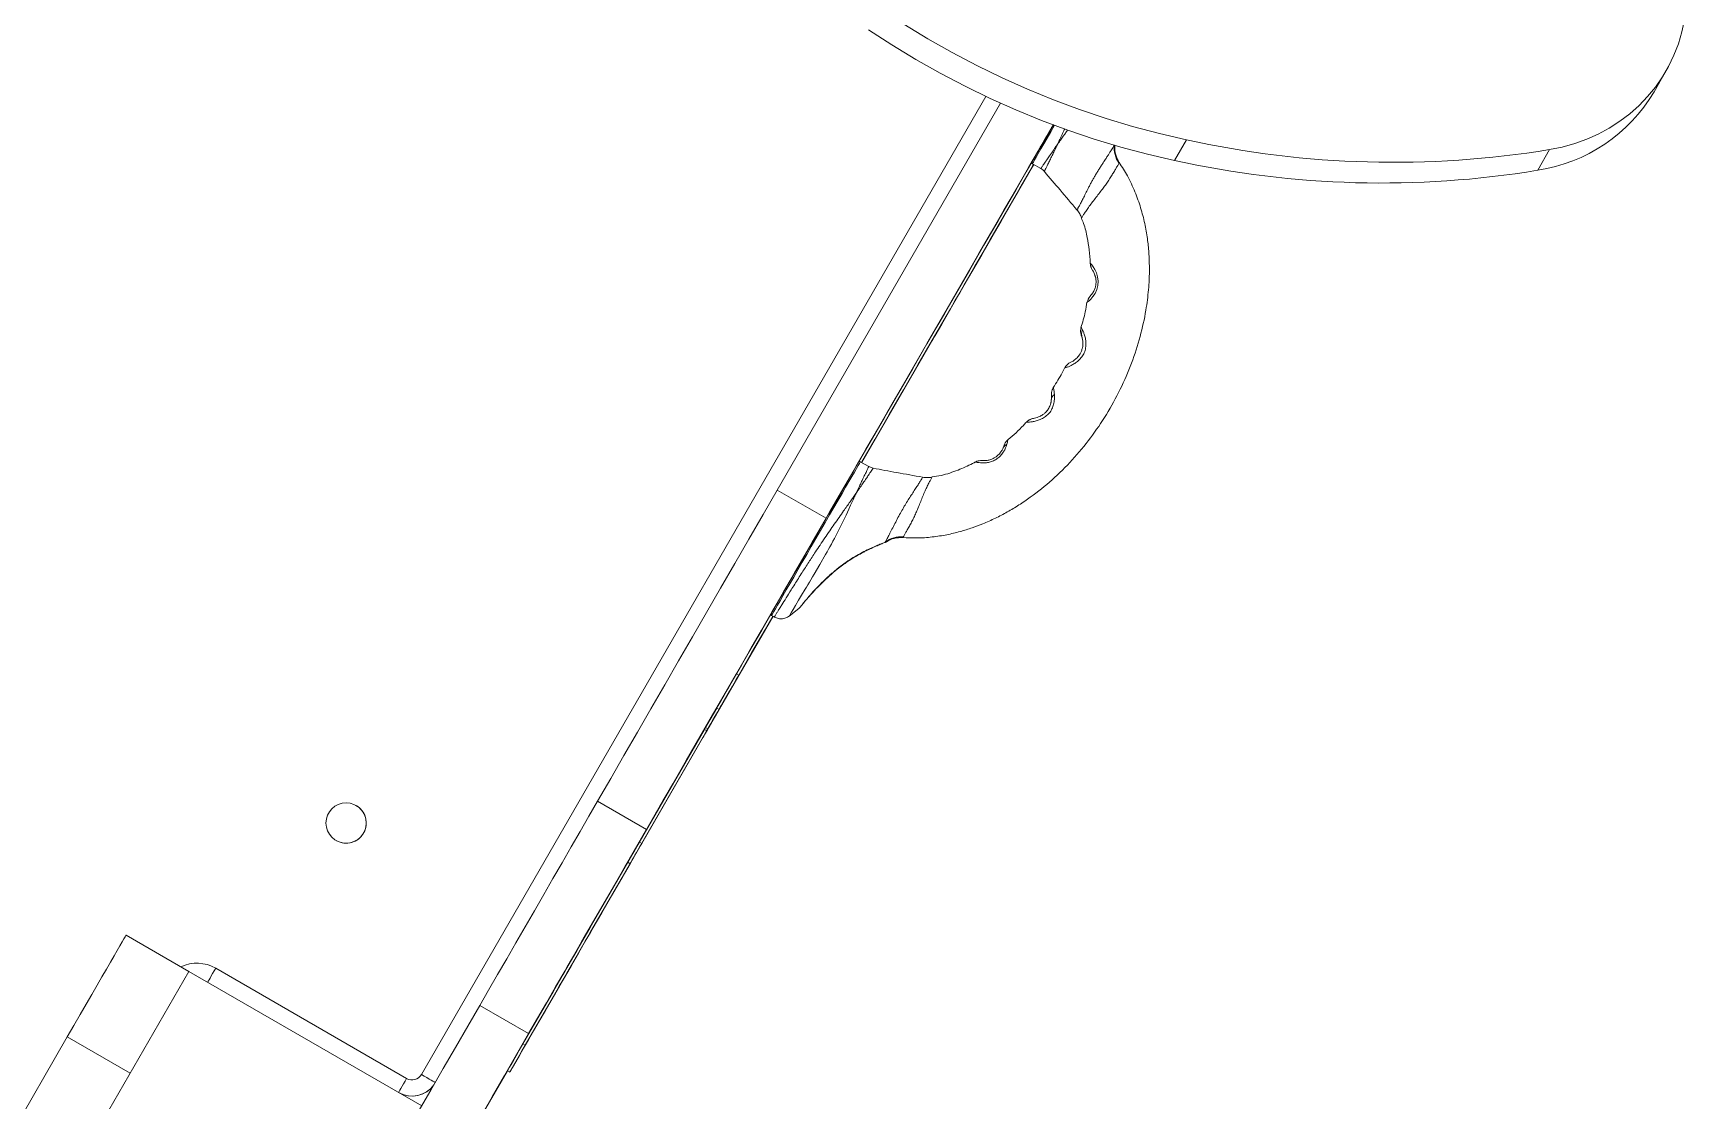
# Model space of a CAD drawing. Header units: millimetres. Extents: x -6089 to 4469, y -5168 to 4598.
# Drawn here: x 1445 to 2060, y 875 to 1273 of the extents above; entities that cross this region are included whole.
import ezdxf

# ---------------------------------------------------------------- set-up
doc = ezdxf.new("R2010")
doc.units = ezdxf.units.MM

msp = doc.modelspace()

# ---------------------------------------------------------------- linework, layer by layer
at = {"color": 7, "linetype": 'Continuous', "lineweight": 15}
for p, q in [((2048.13, 1250.76), (2052.57, 1258.45)), ((1721.99, 1102.65), (1805.06, 1246.53)), ((1740.18, 1092.15), (1824.65, 1238.46)), ((1826.26, 1231.24), (1826.32, 1231.36)), ((1869.78, 1225.19), (1874.22, 1232.88)), ((2004.84, 1221.56), (2009.27, 1229.26)), ((1817.43, 1223.72), (1753.43, 1112.87)), ((1816.9, 1224.03), (1820.04, 1222.21)), ((1821.36, 1221.12), (1821.36, 1221.13)), ((1838.46, 1186.93), (1838.52, 1186.87)), ((1829.06, 1148.11), (1829.05, 1148.1)), ((1756.04, 1111.36), (1752.9, 1113.18)), ((1757.66, 1110.82), (1756.04, 1111.36)), ((1757.65, 1110.77), (1757.64, 1110.76)), ((1740.18, 1092.15), (1721.99, 1102.65)), ((1751.26, 1101.35), (1751.33, 1101.46)), ((1726.45, 1055.8), (1730.04, 1058.54)), ((1656.4, 944.88), (1720.4, 1055.73)), ((1720.41, 1055.73), (1656.41, 944.88)), ((1668.53, 965.84), (1720.42, 1055.72)), ((1720.39, 1055.74), (1671.58, 971.21)), ((1695.12, 1011.88), (1720.43, 1055.71)), ((1720.42, 1055.71), (1699.39, 1019.28)), ((1700.77, 1021.77), (1720.38, 1055.74)), ((1719.9, 1056.02), (1720.91, 1055.44)), ((1707.69, 1033.78), (1706.82, 1034.28)), ((1699.49, 1021.58), (1700.36, 1021.08)), ((1655.52, 945.39), (1694.9, 1013.61)), ((1694.91, 1013.6), (1655.52, 945.39)), ((1694.91, 1013.6), (1670.72, 971.71)), ((1694.38, 1010.63), (1694.39, 1010.62)), ((1694.9, 1013.61), (1695.77, 1013.11)), ((1696.17, 1013.81), (1695.31, 1014.31)), ((1673.36, 976.42), (1655.17, 986.92)), ((1671.58, 971.21), (1670.72, 971.71)), ((1667.25, 963.69), (1666.38, 964.2)), ((1503.18, 923.64), (1479.79, 937.14)), ((1479.83, 937.12), (1479.79, 937.14)), ((1503.21, 923.62), (1479.83, 937.12)), ((1503.17, 923.65), (1453.17, 837.05)), ((1589.77, 873.65), (1503.17, 923.65)), ((1503.17, 923.65), (1503.21, 923.62)), ((1503.21, 923.62), (1503.18, 923.64)), ((1513.15, 924.82), (1584.16, 883.82)), ((1640.52, 919.41), (1640.52, 919.41)), ((1629.53, 900.5), (1611.34, 911)), ((1636.4, 910.24), (1636.4, 910.24)), ((1457.9, 899.24), (1241.28, 524.08)), ((1628.3, 896.21), (1627.43, 896.71)), ((1621.68, 886.67), (1610.57, 867.42)), ((1621.65, 886.69), (1622.52, 886.19)), ((1581.34, 878.52), (1581.34, 878.52))]:
    msp.add_line(p, q, dxfattribs=at)
at = {"color": 8, "linetype": 'Continuous', "lineweight": 15}
for p, q in [((1589.62, 885.28), (1799.63, 1249.03)), ((1833.5, 1206.86), (1833.49, 1206.83)), ((1837.32, 1172.47), (1837.37, 1172.52)), ((1780.72, 1160.18), (1780.71, 1160.18)), ((1829.35, 1148.2), (1829.98, 1148.42)), ((1776.08, 1107.4), (1776.08, 1107.4)), ((1699.39, 1019.28), (1699.38, 1019.29)), ((1655.52, 945.39), (1655.52, 945.39)), ((1656.41, 944.88), (1656.4, 944.88)), ((1640.52, 919.41), (1640.52, 919.41)), ((1636.4, 910.24), (1636.4, 910.24)), ((1481.28, 885.74), (1457.9, 899.24)), ((1631.53, 903.91), (1631.53, 903.91))]:
    msp.add_line(p, q, dxfattribs=at)
at = {"color": 7, "linetype": 'Continuous', "lineweight": 15, "flags": 128}
for points in [[(2060.35, 1286.74), (2060.09, 1282.09), (2059.47, 1277.51), (2058.5, 1273), (2057.18, 1268.6), (2055.53, 1264.33), (2053.55, 1260.21), (2051.24, 1256.27), (2048.63, 1252.51), (2045.73, 1248.97), (2042.55, 1245.66), (2039.1, 1242.6), (2035.41, 1239.8), (2031.49, 1237.28), (2027.37, 1235.05), (2023.07, 1233.12), (2018.6, 1231.51), (2013.99, 1230.22), (2009.27, 1229.26)], [(1869.78, 1225.19), (1859.74, 1227.54), (1849.76, 1230.21), (1839.85, 1233.2), (1830.03, 1236.5), (1820.31, 1240.12), (1810.7, 1244.05), (1801.2, 1248.29), (1791.85, 1252.82), (1782.63, 1257.65), (1773.57, 1262.77), (1764.67, 1268.17), (1755.96, 1273.84)], [(1874.22, 1232.88), (1864.17, 1235.23), (1854.19, 1237.9), (1844.29, 1240.89), (1834.47, 1244.19), (1824.75, 1247.81), (1815.13, 1251.75), (1805.64, 1255.98), (1796.28, 1260.51), (1787.07, 1265.34), (1778.01, 1270.46), (1769.11, 1275.86)], [(1631.53, 903.91), (1633.19, 906.77), (1635, 909.92), (1636.99, 913.35), (1639.14, 917.07), (1641.45, 921.07), (1643.91, 925.34), (1646.54, 929.88), (1649.31, 934.69), (1652.24, 939.75), (1655.31, 945.07), (1658.52, 950.63), (1661.87, 956.44), (1665.36, 962.48), (1668.98, 968.75), (1672.73, 975.24), (1676.6, 981.94), (1680.59, 988.85), (1684.69, 995.95), (1688.9, 1003.25), (1693.22, 1010.73), (1697.64, 1018.38), (1702.16, 1026.2), (1706.76, 1034.18), (1711.45, 1042.3), (1716.22, 1050.56), (1721.07, 1058.96), (1725.98, 1067.47), (1730.96, 1076.09), (1736, 1084.81), (1741.09, 1093.63), (1746.22, 1102.52), (1751.4, 1111.49), (1756.61, 1120.51), (1761.85, 1129.59), (1767.12, 1138.71), (1772.4, 1147.86), (1777.69, 1157.03), (1783, 1166.21), (1788.3, 1175.39), (1793.59, 1184.56), (1798.87, 1193.72), (1804.14, 1202.83), (1809.38, 1211.91), (1814.59, 1220.94), (1819.77, 1229.91), (1824.7, 1238.45)], [(1824.66, 1238.46), (1824.46, 1238.12), (1820, 1230.39), (1815.49, 1222.58), (1810.93, 1214.68), (1806.33, 1206.71), (1801.7, 1198.69), (1797.04, 1190.62), (1792.36, 1182.52), (1787.67, 1174.39), (1782.97, 1166.25), (1778.27, 1158.11), (1773.58, 1149.99), (1768.9, 1141.88), (1764.24, 1133.81), (1759.61, 1125.79), (1755.01, 1117.83), (1750.45, 1109.93), (1745.94, 1102.11), (1741.47, 1094.38), (1737.07, 1086.76), (1732.73, 1079.24), (1728.47, 1071.85), (1724.28, 1064.6), (1720.17, 1057.48), (1716.15, 1050.52), (1712.23, 1043.73), (1708.41, 1037.1), (1704.69, 1030.66), (1701.08, 1024.41), (1697.59, 1018.37), (1694.22, 1012.53), (1690.97, 1006.9), (1687.86, 1001.51)], [(1752.18, 1112.84), (1752.19, 1112.85), (1757.47, 1122), (1762.77, 1131.19), (1768.1, 1140.42), (1773.45, 1149.68), (1778.81, 1158.95), (1784.17, 1168.24), (1789.52, 1177.52), (1794.88, 1186.79), (1800.21, 1196.04), (1805.54, 1205.25), (1810.83, 1214.43), (1816.1, 1223.55), (1821.33, 1232.61), (1824.7, 1238.45)], [(1753.37, 1112.9), (1758.33, 1121.5), (1763.64, 1130.69), (1768.97, 1139.92), (1774.32, 1149.18), (1779.67, 1158.45), (1785.03, 1167.74), (1790.39, 1177.02), (1795.74, 1186.29), (1801.08, 1195.54), (1806.4, 1204.75), (1811.7, 1213.93), (1816.96, 1223.05), (1817.37, 1223.75)], [(1780.72, 1160.18), (1783.16, 1164.4), (1785.78, 1168.94), (1788.57, 1173.78), (1791.55, 1178.94), (1794.71, 1184.41), (1798.05, 1190.18), (1801.56, 1196.27), (1805.25, 1202.65), (1809.12, 1209.34), (1813.16, 1216.34), (1817.37, 1223.63), (1817.42, 1223.72)], [(1817.4, 1223.74), (1816.06, 1221.43), (1812.28, 1214.87), (1808.63, 1208.56), (1805.13, 1202.49), (1801.78, 1196.69), (1798.59, 1191.15), (1795.55, 1185.89), (1792.68, 1180.92), (1789.98, 1176.25)], [(1789.98, 1176.25), (1788.1, 1172.98), (1786.38, 1170), (1784.83, 1167.32), (1783.46, 1164.94), (1782.27, 1162.88), (1781.26, 1161.14), (1780.44, 1159.72), (1779.81, 1158.62), (1779.37, 1157.85), (1779.12, 1157.41), (1779.05, 1157.31), (1779.18, 1157.53), (1779.51, 1158.09), (1780.02, 1158.97), (1780.72, 1160.18)], [(1721.99, 1102.65), (1716.72, 1093.53), (1711.45, 1084.4), (1706.19, 1075.28), (1700.93, 1066.18), (1695.69, 1057.1), (1690.48, 1048.07), (1685.29, 1039.09), (1680.15, 1030.18), (1675.04, 1021.33), (1669.99, 1012.58), (1664.98, 1003.91), (1660.05, 995.36), (1655.17, 986.92)], [(1740.18, 1092.15), (1734.91, 1083.03), (1729.64, 1073.9), (1724.37, 1064.78), (1719.12, 1055.68), (1713.88, 1046.6), (1708.66, 1037.57), (1703.48, 1028.59), (1698.33, 1019.68), (1693.23, 1010.83), (1688.17, 1002.08), (1683.17, 993.41), (1678.23, 984.86), (1673.36, 976.42)], [(1734.71, 1082.68), (1734.62, 1082.52), (1734.35, 1082.04), (1733.92, 1081.31), (1733.39, 1080.4), (1732.82, 1079.4), (1732.26, 1078.43), (1731.78, 1077.6), (1731.43, 1076.99), (1731.24, 1076.66), (1731.24, 1076.66), (1731.43, 1076.99), (1731.78, 1077.6), (1732.26, 1078.43), (1732.82, 1079.4), (1733.39, 1080.4), (1733.92, 1081.31), (1734.35, 1082.04), (1734.62, 1082.52), (1734.71, 1082.68)], [(1706.82, 1034.28), (1711.6, 1042.56), (1716.46, 1050.98), (1719.65, 1056.5)], [(1707.69, 1033.78), (1712.47, 1042.06), (1717.33, 1050.48), (1720.37, 1055.75)], [(1706.82, 1034.28), (1705.91, 1032.71), (1704.96, 1031.05), (1703.98, 1029.36), (1703.02, 1027.7), (1702.12, 1026.14), (1701.31, 1024.73), (1700.62, 1023.54), (1700.08, 1022.6), (1699.71, 1021.95), (1699.52, 1021.62), (1699.49, 1021.58)], [(1707.69, 1033.78), (1706.78, 1032.21), (1705.82, 1030.55), (1704.84, 1028.86), (1703.89, 1027.2), (1702.99, 1025.64), (1702.18, 1024.23), (1701.49, 1023.04), (1700.94, 1022.1), (1700.57, 1021.45), (1700.38, 1021.12), (1700.38, 1021.12), (1700.57, 1021.45)], [(1696.17, 1013.81), (1697.93, 1016.86), (1699.52, 1019.6), (1700.91, 1022.03), (1702.13, 1024.13), (1703.15, 1025.91), (1703.99, 1027.36), (1704.64, 1028.48), (1705.1, 1029.28), (1705.36, 1029.73), (1705.43, 1029.86), (1705.31, 1029.65), (1705, 1029.11), (1704.49, 1028.24), (1703.79, 1027.03), (1702.91, 1025.5), (1701.83, 1023.63), (1700.57, 1021.45)], [(1695.31, 1014.31), (1697.07, 1017.36), (1698.65, 1020.1), (1699.5, 1021.58)], [(1696.17, 1013.81), (1695.87, 1013.29), (1695.77, 1013.11), (1695.85, 1013.26), (1696.13, 1013.74), (1696.59, 1014.53), (1697.21, 1015.61), (1697.97, 1016.93), (1698.84, 1018.43), (1699.78, 1020.07), (1700.77, 1021.77)], [(1699.39, 1019.28), (1698.43, 1017.63), (1697.51, 1016.03), (1696.66, 1014.56), (1695.91, 1013.26), (1695.29, 1012.18), (1694.82, 1011.36), (1694.52, 1010.84), (1694.39, 1010.63), (1694.46, 1010.73), (1694.7, 1011.16), (1695.12, 1011.88)], [(1695.31, 1014.31), (1695.01, 1013.79), (1694.9, 1013.61), (1694.9, 1013.61)], [(1687.86, 1001.51), (1683.61, 994.14), (1679.49, 987.01), (1675.51, 980.12), (1671.68, 973.47), (1667.99, 967.08), (1664.45, 960.95), (1661.06, 955.08), (1657.83, 949.48), (1654.75, 944.15), (1651.84, 939.1), (1649.09, 934.33), (1646.5, 929.85), (1644.08, 925.66), (1641.83, 921.77), (1639.76, 918.17), (1637.85, 914.87), (1636.13, 911.87), (1634.57, 909.19), (1633.2, 906.8), (1632, 904.73), (1630.99, 902.97), (1630.15, 901.52), (1629.5, 900.39)], [(1611.34, 911), (1614.63, 916.7), (1617.98, 922.49), (1621.36, 928.36), (1624.78, 934.28), (1628.23, 940.24), (1631.68, 946.22), (1635.13, 952.2), (1638.57, 958.16), (1641.98, 964.07), (1645.36, 969.92), (1648.69, 975.7), (1651.97, 981.37), (1655.17, 986.92)], [(1629.53, 900.5), (1632.82, 906.2), (1636.16, 911.99), (1639.55, 917.86), (1642.97, 923.78), (1646.41, 929.74), (1649.86, 935.72), (1653.32, 941.7), (1656.75, 947.66), (1660.17, 953.57), (1663.55, 959.42), (1666.88, 965.2), (1670.15, 970.87), (1673.36, 976.42)], [(1664.2, 958.34), (1664.56, 958.97), (1664.99, 959.72), (1665.49, 960.57), (1666.03, 961.51), (1666.62, 962.53), (1667.24, 963.6), (1667.88, 964.71), (1668.53, 965.84)], [(1670.72, 971.71), (1670.06, 970.57), (1669.42, 969.46), (1668.8, 968.38), (1668.21, 967.37), (1667.67, 966.42), (1667.18, 965.57), (1666.74, 964.82), (1666.38, 964.2)], [(1671.58, 971.21), (1670.93, 970.07), (1670.29, 968.96), (1669.67, 967.88), (1669.08, 966.87), (1668.53, 965.92), (1668.04, 965.07), (1667.61, 964.32), (1667.25, 963.69)], [(1666.38, 964.2), (1661.31, 955.41), (1656.42, 946.94), (1651.72, 938.79), (1647.2, 930.96), (1642.86, 923.45), (1638.72, 916.27), (1634.77, 909.42), (1631, 902.9), (1627.43, 896.71)], [(1667.25, 963.69), (1662.18, 954.91), (1657.29, 946.44), (1652.58, 938.29), (1648.06, 930.46), (1643.73, 922.95), (1639.59, 915.77), (1635.63, 908.92), (1631.87, 902.4), (1628.3, 896.21)], [(1623.53, 887.93), (1624.73, 890.01), (1626.11, 892.41), (1627.68, 895.12), (1629.43, 898.15), (1631.36, 901.49), (1633.48, 905.15), (1635.77, 909.12), (1638.24, 913.39), (1640.88, 917.97), (1643.7, 922.85), (1646.7, 928.04), (1649.86, 933.52), (1653.2, 939.29), (1656.7, 945.36), (1660.37, 951.71), (1664.2, 958.34)], [(1636.4, 910.24), (1636.5, 910.4), (1636.79, 910.9), (1637.27, 911.73), (1637.93, 912.87), (1638.77, 914.33), (1639.78, 916.07), (1640.95, 918.1), (1642.26, 920.38), (1643.72, 922.9), (1645.29, 925.63), (1646.98, 928.55), (1648.75, 931.62), (1650.6, 934.82), (1652.5, 938.12), (1654.45, 941.48), (1656.41, 944.88)], [(1656.4, 944.88), (1654.44, 941.48), (1652.5, 938.12), (1650.59, 934.82), (1648.75, 931.62), (1646.97, 928.55), (1645.29, 925.63), (1643.71, 922.9), (1642.26, 920.38), (1640.94, 918.1), (1639.77, 916.08), (1638.76, 914.33), (1637.92, 912.87), (1637.26, 911.73), (1636.79, 910.9), (1636.5, 910.4), (1636.4, 910.24)], [(1640.52, 919.41), (1640.61, 919.57), (1640.9, 920.06), (1641.36, 920.86), (1642.01, 921.98), (1642.82, 923.39), (1643.79, 925.07), (1644.91, 927.02), (1646.17, 929.19), (1647.54, 931.56), (1649.01, 934.11), (1650.57, 936.81), (1652.18, 939.6), (1653.84, 942.48), (1655.52, 945.39)], [(1655.52, 945.39), (1653.84, 942.48), (1652.18, 939.61), (1650.56, 936.81), (1649.01, 934.12), (1647.54, 931.57), (1646.16, 929.19), (1644.91, 927.02), (1643.79, 925.08), (1642.82, 923.39), (1642, 921.98), (1641.36, 920.87), (1640.89, 920.06), (1640.61, 919.57), (1640.52, 919.41)], [(1479.79, 937.14), (1479.7, 936.98), (1479.42, 936.5), (1478.96, 935.71), (1478.32, 934.59), (1477.5, 933.17), (1476.5, 931.44), (1475.32, 929.41), (1473.98, 927.09), (1472.48, 924.48), (1470.82, 921.6), (1469, 918.46), (1467.04, 915.07), (1464.94, 911.43), (1462.72, 907.58), (1460.37, 903.51), (1457.9, 899.24)], [(1510.15, 919.62), (1510.2, 919.72), (1510.37, 920.02), (1510.65, 920.5), (1511.03, 921.14), (1511.48, 921.93), (1512, 922.83), (1512.56, 923.8), (1513.15, 924.82)], [(1611.34, 911), (1606.86, 903.24), (1602.33, 895.39), (1597.75, 887.46), (1593.13, 879.46), (1588.48, 871.41), (1583.81, 863.31), (1579.11, 855.18), (1574.4, 847.02)], [(1629.53, 900.5), (1625.05, 892.74), (1620.51, 884.89), (1615.93, 876.96), (1611.32, 868.96), (1606.67, 860.91), (1602, 852.81), (1597.3, 844.68), (1592.59, 836.52)], [(1629.5, 900.39), (1629.34, 900.11), (1629.3, 900.04), (1629.38, 900.18), (1629.58, 900.52), (1629.89, 901.06), (1630.32, 901.81), (1630.87, 902.76), (1631.53, 903.91)], [(1627.43, 896.71), (1626.05, 894.32), (1624.85, 892.24), (1623.84, 890.49), (1623.02, 889.07), (1622.39, 887.97), (1621.95, 887.21), (1621.71, 886.79), (1621.65, 886.69)], [(1628.3, 896.21), (1626.92, 893.82), (1625.72, 891.74), (1624.71, 889.99), (1623.89, 888.57), (1623.26, 887.47), (1622.82, 886.71), (1622.58, 886.29), (1622.52, 886.2), (1622.66, 886.44), (1623, 887.02), (1623.53, 887.93)], [(1581.16, 878.62), (1581.22, 878.72), (1581.39, 879.02), (1581.67, 879.5), (1582.04, 880.14), (1582.49, 880.93), (1583.01, 881.83), (1583.58, 882.8), (1584.16, 883.82)], [(1594.82, 882.28), (1594.72, 882.34), (1594.43, 882.51), (1593.95, 882.79), (1593.3, 883.16), (1592.51, 883.61), (1591.61, 884.13), (1590.64, 884.7), (1589.62, 885.28)]]:
    msp.add_lwpolyline(points, dxfattribs=at)
at = {"color": 8, "linetype": 'Continuous', "lineweight": 15, "flags": 128}
for points in [[(1825.13, 1238.29), (1823.7, 1235.81), (1822.36, 1233.48), (1821.13, 1231.37), (1820.05, 1229.49), (1819.11, 1227.86), (1818.32, 1226.5), (1817.7, 1225.43), (1817.26, 1224.65), (1816.99, 1224.18), (1816.9, 1224.03)], [(1838.52, 1186.87), (1838.58, 1186.79), (1838.95, 1186.36), (1839.47, 1185.67), (1840.09, 1184.69), (1840.71, 1183.44), (1841.18, 1181.98), (1841.39, 1180.38), (1841.29, 1178.76), (1840.87, 1177.2), (1840.2, 1175.8), (1839.41, 1174.61), (1838.64, 1173.7), (1838, 1173.06), (1837.32, 1172.47), (1837.32, 1172.47)], [(1752.9, 1113.18), (1752.9, 1113.18), (1752.81, 1113.02), (1752.54, 1112.55), (1752.09, 1111.78), (1751.47, 1110.71), (1750.69, 1109.35), (1749.74, 1107.72), (1748.66, 1105.84), (1747.44, 1103.72), (1746.09, 1101.4), (1744.65, 1098.89), (1743.11, 1096.22), (1741.49, 1093.43), (1739.83, 1090.54), (1738.12, 1087.59), (1736.4, 1084.6), (1734.67, 1081.61), (1732.96, 1078.66), (1731.3, 1075.77), (1729.68, 1072.97), (1728.15, 1070.31), (1726.7, 1067.8), (1725.36, 1065.48), (1724.13, 1063.36), (1723.05, 1061.48), (1722.11, 1059.85), (1721.32, 1058.49), (1720.7, 1057.42), (1720.26, 1056.64), (1719.99, 1056.18), (1719.9, 1056.02), (1719.9, 1056.02)], [(1726.45, 1055.8), (1726.45, 1055.8), (1726.52, 1055.93), (1726.76, 1056.33), (1727.3, 1057.22), (1727.91, 1058.24), (1728.78, 1059.69), (1729.95, 1061.65), (1731.07, 1063.51), (1732.4, 1065.75), (1732.89, 1066.58), (1733.41, 1067.45), (1733.96, 1068.36), (1734.53, 1069.32), (1735.13, 1070.34), (1735.75, 1071.4), (1737.81, 1074.92), (1739.96, 1078.65), (1740.51, 1079.63), (1741.06, 1080.61), (1741.61, 1081.59), (1742.15, 1082.58), (1742.7, 1083.58), (1743.24, 1084.59), (1743.77, 1085.6), (1744.3, 1086.63), (1745.18, 1088.35), (1745.8, 1089.6), (1746.17, 1090.35), (1746.27, 1090.54), (1746.29, 1090.59), (1746.3, 1090.61), (1746.3, 1090.61), (1746.3, 1090.61), (1746.3, 1090.61), (1746.3, 1090.61), (1746.3, 1090.61), (1746.3, 1090.61), (1746.3, 1090.61), (1746.3, 1090.61), (1746.87, 1091.8), (1747.6, 1093.35), (1748.11, 1094.45), (1748.64, 1095.59), (1749.27, 1096.98), (1749.95, 1098.47), (1750.33, 1099.31), (1750.75, 1100.22), (1750.85, 1100.43), (1750.93, 1100.61), (1751.06, 1100.9), (1751.1, 1100.98), (1751.17, 1101.12), (1751.22, 1101.24), (1751.26, 1101.35)], [(1744.26, 1073.32), (1744.31, 1073.23), (1744.31, 1073.21)]]:
    msp.add_lwpolyline(points, dxfattribs=at)
at = {"color": 7, "linetype": 'Continuous', "lineweight": 15}
msp.add_circle((1561.64, 978.81), 7.5, dxfattribs=at)
for centre, radius, start, end in [((1995.72, 1281.79), 60.91, 278.61098, 329.37647), ((1857.3, 1229.79), 9.95, 173.25967, 214.50093), ((1951.21, 1583.38), 358.85, 257.61065, 279.31219), ((1817.15, 1224.46), 0.5, 149.99999, 240), ((1946.77, 1575.69), 358.86, 257.61091, 279.31193), ((1839.46, 1160.47), 4.24, 156.71246, 196.23228), ((1827.08, 1135.76), 3.17, 129.05346, 173.39151), ((1809.1, 1116.53), 3.58, 118.41556, 155.12853), ((1752.65, 1112.74), 0.5, 60, 150.00001), ((1768.11, 1075.3), 9.96, 85.50243, 126.73842), ((1720.15, 1056.45), 0.5, 149.99999, 240), ((1561.64, 978.81), 7.5, 330, 61.18119), ((1561.64, 978.81), 7.5, 241.18119, 330), ((1586.16, 887.28), 10, 240, 324.09629), ((1586.16, 887.28), 10, 241.18119, 324.07226), ((1586.16, 887.28), 4, 240, 330)]:
    msp.add_arc(centre, radius, start, end, dxfattribs=at)
at = {"color": 8, "linetype": 'Continuous', "lineweight": 15}
for centre, radius, start, end in [((1842.22, 1171.62), 4.97, 141.22866, 170.16936), ((1506.15, 912.69), 14, 60, 115.15047)]:
    msp.add_arc(centre, radius, start, end, dxfattribs=at)
at = {"color": 7, "linetype": 'Continuous', "lineweight": 15}
for points, knots in [([(1824.72, 1238.58), (1824.5, 1238.2), (1823.8, 1236.98), (1822.7, 1235.08), (1821.04, 1232.2), (1819.63, 1229.76), (1818.51, 1227.82), (1817.76, 1226.53), (1817.17, 1225.51), (1816.78, 1224.83), (1816.74, 1224.75), (1816.71, 1224.71)], [0, 0, 0, 0, 0.044702, 0.144137, 0.243556, 0.442143, 0.539505, 0.636852, 0.761391, 0.882514, 1, 1, 1, 1]), ([(1820.04, 1222.21), (1820.06, 1222.24), (1820.1, 1222.3), (1820.39, 1222.71), (1820.75, 1223.24), (1821.16, 1223.84), (1821.71, 1224.64), (1822.5, 1225.8), (1823.27, 1226.93), (1823.83, 1227.75), (1824.07, 1228.1), (1824.32, 1228.46), (1824.58, 1228.83), (1824.94, 1229.35), (1825.37, 1229.97), (1825.8, 1230.6), (1826.07, 1230.98), (1826.2, 1231.17), (1826.24, 1231.22), (1826.25, 1231.24), (1826.26, 1231.24)], [0, 0, 0, 0, 0.125177, 0.24697, 0.335172, 0.41385, 0.499413, 0.618309, 0.748234, 0.773153, 0.79819, 0.823341, 0.848611, 0.873998, 0.927359, 0.966145, 0.990357, 0.996998, 0.998955, 1, 1, 1, 1]), ([(1826.26, 1231.24), (1826.03, 1230.76), (1825.63, 1229.9), (1824.94, 1228.49), (1824.2, 1226.93), (1823.39, 1225.27), (1822.68, 1223.82), (1822.11, 1222.66), (1821.69, 1221.81), (1821.42, 1221.26), (1821.38, 1221.16), (1821.36, 1221.12)], [0, 0, 0, 0, 0.079173, 0.141275, 0.251851, 0.376392, 0.500523, 0.625798, 0.750722, 0.875019, 1, 1, 1, 1]), ([(1833.49, 1206.83), (1833.51, 1206.86), (1833.55, 1206.92), (1833.67, 1207.14), (1833.82, 1207.4), (1834.07, 1207.84), (1834.48, 1208.59), (1835.16, 1209.88), (1835.98, 1211.5), (1836.78, 1213.12), (1837.5, 1214.56), (1838.09, 1215.7), (1838.71, 1216.86), (1839.37, 1218.06), (1840.06, 1219.27), (1840.79, 1220.5), (1841.54, 1221.71), (1842.16, 1222.69), (1842.64, 1223.45), (1843.01, 1224.02), (1843.35, 1224.55), (1843.72, 1225.13), (1844.08, 1225.69), (1844.48, 1226.3), (1844.95, 1227.03), (1845.49, 1227.89), (1846.06, 1228.78), (1846.6, 1229.64), (1847.09, 1230.43), (1847.31, 1230.78), (1847.42, 1230.95)], [0, 0, 0, 0, 0.03936, 0.073569, 0.102321, 0.125376, 0.189212, 0.249995, 0.311995, 0.37538, 0.407587, 0.438158, 0.471333, 0.500888, 0.531632, 0.563549, 0.59468, 0.626067, 0.641857, 0.657493, 0.675399, 0.688502, 0.711363, 0.729459, 0.750952, 0.791033, 0.832459, 0.875346, 0.935644, 1, 1, 1, 1]), ([(1847.51, 1230.52), (1847.52, 1230.55), (1847.53, 1230.68), (1847.51, 1230.81), (1847.49, 1230.91)], [0, 0, 0, 0, 0.234435, 1, 1, 1, 1]), ([(1849.22, 1224.46), (1848.7, 1225.4), (1847.64, 1227.28), (1847.56, 1229.43), (1847.52, 1230.51)], [0, 0, 0, 0, 0.500006, 1, 1, 1, 1]), ([(1768.69, 1085), (1770.41, 1084.91), (1774.07, 1084.71), (1779.56, 1085.12), (1784.97, 1085.95), (1789.95, 1087.13), (1794.4, 1088.52), (1798.77, 1090.17), (1803.13, 1092.12), (1807.62, 1094.47), (1811.94, 1097.06), (1817.61, 1100.91), (1824.37, 1106.36), (1831.85, 1113.76), (1838.6, 1121.92), (1844.58, 1130.71), (1849.7, 1140.03), (1853.91, 1149.74), (1857.1, 1159.61), (1858.84, 1167.53), (1859.7, 1173.35), (1860.1, 1177.12), (1860.37, 1181.15), (1860.46, 1185.77), (1860.27, 1190.87), (1859.71, 1196.32), (1858.73, 1201.89), (1857.23, 1207.73), (1855.1, 1213.68), (1852.48, 1219.35), (1850.24, 1222.81), (1849.19, 1224.44)], [0, 0, 0, 0, 0.027024, 0.057205, 0.085928, 0.112733, 0.137184, 0.158854, 0.185892, 0.211794, 0.238124, 0.264797, 0.318859, 0.373825, 0.429211, 0.484394, 0.539931, 0.595369, 0.649803, 0.701994, 0.722121, 0.741784, 0.761423, 0.785314, 0.814066, 0.841254, 0.870906, 0.902519, 0.93559, 0.969628, 1, 1, 1, 1]), ([(1849.1, 1224.15), (1849, 1223.98), (1848.8, 1223.65), (1848.28, 1222.76), (1847.62, 1221.63), (1846.81, 1220.27), (1845.89, 1218.78), (1844.88, 1217.21), (1843.79, 1215.65), (1843.02, 1214.62), (1842.63, 1214.12)], [0, 0, 0, 0, 0.150738, 0.296058, 0.43364, 0.564286, 0.684852, 0.796704, 0.900202, 1, 1, 1, 1]), ([(1820.04, 1222.21), (1820.28, 1222.06), (1820.77, 1221.75), (1821.16, 1221.33), (1821.36, 1221.12)], [0, 0, 0, 0, 0.499989, 1, 1, 1, 1]), ([(1821.35, 1221.12), (1823.29, 1218.83), (1827.34, 1214.07), (1831.38, 1209.3), (1833.48, 1206.82)], [0, 0, 0, 0, 0.480369, 1, 1, 1, 1]), ([(1833.48, 1206.82), (1833.84, 1206.36), (1834.55, 1205.44), (1835.01, 1204.37), (1835.23, 1203.84)], [0, 0, 0, 0, 0.500026, 1, 1, 1, 1]), ([(1835.14, 1203.82), (1835.42, 1203.14), (1836.39, 1200.79), (1837.31, 1196.81), (1838.07, 1191.89), (1838.39, 1188.67), (1838.38, 1186.97), (1838.38, 1186.93)], [0, 0, 0, 0, 0.127972, 0.441328, 0.704097, 0.993752, 1, 1, 1, 1]), ([(1840.34, 1181.99), (1840.35, 1181.97), (1840.42, 1181.78), (1840.51, 1181.24), (1840.6, 1180.39), (1840.57, 1179.29), (1840.34, 1178.02), (1839.83, 1176.72), (1839.16, 1175.65), (1838.56, 1174.95), (1838.42, 1174.81), (1838.34, 1174.73)], [0, 0, 0, 0, 0.004919, 0.064824, 0.133194, 0.212095, 0.305122, 0.421449, 0.574006, 0.769016, 1, 1, 1, 1]), ([(1838.43, 1186.97), (1838.44, 1186.81), (1838.46, 1186.49), (1838.54, 1186.05), (1838.65, 1185.67), (1838.83, 1185.22), (1839.06, 1184.79), (1839.37, 1184.29), (1839.87, 1183.48), (1840.2, 1182.43), (1840.34, 1181.99)], [0, 0, 0, 0, 0.052635, 0.102774, 0.154191, 0.210149, 0.344812, 0.510041, 0.79509, 1, 1, 1, 1]), ([(1839.27, 1184.33), (1839.26, 1184.34), (1839.25, 1184.36), (1839.37, 1184.19), (1839.57, 1183.85), (1839.82, 1183.42), (1839.99, 1182.99), (1840.06, 1182.82)], [0, 0, 0, 0, 0.231541, 0.466718, 0.692628, 0.875066, 1, 1, 1, 1]), ([(1840.18, 1182.45), (1840.26, 1182.23), (1840.43, 1181.7), (1840.58, 1180.77), (1840.57, 1180.12), (1840.57, 1179.94)], [0, 0, 0, 0, 0.355034, 0.817546, 1, 1, 1, 1]), ([(1839.38, 1176.04), (1839.28, 1175.89), (1839.05, 1175.56), (1838.73, 1175.17), (1838.63, 1175.07), (1838.57, 1175)], [0, 0, 0, 0, 0.221318, 0.490238, 1, 1, 1, 1]), ([(1837.2, 1172.55), (1837.02, 1171.33), (1836.52, 1168.11), (1835.56, 1165), (1834.96, 1163.06)], [0, 0, 0, 0, 0.376995, 1, 1, 1, 1]), ([(1835.06, 1163.13), (1835.02, 1163), (1834.97, 1162.81), (1834.92, 1162.53), (1834.88, 1162.32), (1834.86, 1162.1), (1834.84, 1161.78), (1834.86, 1161.22), (1835.01, 1160.49), (1835.25, 1159.71), (1835.38, 1159.29)], [0, 0, 0, 0, 0.066498, 0.097551, 0.127849, 0.16034, 0.19944, 0.308853, 0.6298, 1, 1, 1, 1]), ([(1835.3, 1159.64), (1835.4, 1159.33), (1835.58, 1158.79), (1835.75, 1157.29), (1835.67, 1155.91), (1835.42, 1155.16), (1835.35, 1154.95)], [0, 0, 0, 0, 0.382785, 0.679667, 0.907773, 1, 1, 1, 1]), ([(1835.39, 1159.29), (1835.43, 1159.13), (1835.51, 1158.87), (1835.59, 1158.39), (1835.62, 1158.2)], [0, 0, 0, 0, 0.590516, 1, 1, 1, 1]), ([(1835.35, 1154.95), (1835.29, 1154.73), (1835.13, 1154.14), (1834.66, 1153.27), (1833.9, 1152.18), (1832.81, 1151.14), (1831.63, 1150.39), (1830.79, 1149.95), (1829.84, 1149.42), (1829.22, 1148.5), (1828.93, 1148.07)], [0, 0, 0, 0, 0.045637, 0.123192, 0.1901, 0.327592, 0.495839, 0.685957, 0.854082, 1, 1, 1, 1]), ([(1828.91, 1148.18), (1828.6, 1147.53), (1827.37, 1144.95), (1825.81, 1142.55), (1824.64, 1140.76)], [0, 0, 0, 0, 0.251056, 1, 1, 1, 1]), ([(1824.7, 1140.74), (1824.65, 1140.66), (1824.56, 1140.51), (1824.4, 1140.2), (1824.14, 1139.61), (1824.01, 1138.85), (1824.01, 1137.9), (1823.99, 1136.94), (1823.97, 1136.41)], [0, 0, 0, 0, 0.030291, 0.062515, 0.137777, 0.347748, 0.64285, 1, 1, 1, 1]), ([(1822.31, 1132.11), (1822.03, 1131.79), (1821.48, 1131.17), (1820.61, 1130.53), (1819.61, 1129.97), (1818.57, 1129.58), (1817.6, 1129.35), (1817.03, 1129.25), (1816.6, 1129.14), (1816.16, 1128.97), (1815.74, 1128.74), (1815.41, 1128.52), (1815.06, 1128.24), (1814.83, 1128.01), (1814.71, 1127.9)], [0, 0, 0, 0, 0.086788, 0.169486, 0.244368, 0.389713, 0.551758, 0.724726, 0.805398, 0.872383, 0.90337, 0.934169, 0.966005, 1, 1, 1, 1]), ([(1822.56, 1132.49), (1822.5, 1132.38), (1822.4, 1132.24), (1822.29, 1132.11), (1822.26, 1132.08)], [0, 0, 0, 0, 0.736053, 1, 1, 1, 1]), ([(1823.97, 1136.41), (1823.93, 1135.96), (1823.87, 1135.33), (1823.52, 1134.19), (1823.1, 1133.25), (1822.68, 1132.5), (1822.32, 1132.12), (1822.31, 1132.11)], [0, 0, 0, 0, 0.412913, 0.58159, 0.730306, 0.988269, 1, 1, 1, 1]), ([(1823.93, 1136.12), (1823.91, 1135.85), (1823.88, 1135.57), (1823.78, 1135.17), (1823.77, 1135.16)], [0, 0, 0, 0, 0.962129, 1, 1, 1, 1]), ([(1814.67, 1127.95), (1814.31, 1127.53), (1812.24, 1125.17), (1809.84, 1122.99), (1807.76, 1121.31), (1807.69, 1121.25)], [0, 0, 0, 0, 0.171693, 0.97232, 1, 1, 1, 1]), ([(1807.76, 1121.31), (1807.68, 1121.23), (1807.55, 1121.13), (1807.4, 1120.97), (1807.31, 1120.88), (1807.25, 1120.81), (1807.19, 1120.74), (1807.1, 1120.64), (1806.94, 1120.44), (1806.75, 1120.14), (1806.51, 1119.66), (1806.26, 1118.99), (1805.99, 1118.35), (1805.86, 1118.03)], [0, 0, 0, 0, 0.057871, 0.083419, 0.095551, 0.107775, 0.120709, 0.135078, 0.170854, 0.280372, 0.493695, 0.74757, 1, 1, 1, 1]), ([(1805.98, 1118.28), (1805.84, 1117.96), (1805.59, 1117.4), (1804.78, 1116.23), (1803.78, 1115.26), (1802.76, 1114.58), (1801.84, 1114.14), (1800.82, 1113.8), (1799.72, 1113.61), (1798.67, 1113.58), (1797.96, 1113.61), (1797.39, 1113.64), (1796.56, 1113.45), (1796.08, 1113.27), (1795.82, 1113.14), (1795.69, 1113.08)], [0, 0, 0, 0, 0.120423, 0.213022, 0.286573, 0.349049, 0.404412, 0.454482, 0.550625, 0.663174, 0.790875, 0.905408, 0.952868, 0.976153, 1, 1, 1, 1]), ([(1751.33, 1101.46), (1751.33, 1101.47), (1751.36, 1101.53), (1751.46, 1101.74), (1751.88, 1102.66), (1752.51, 1103.98), (1753.25, 1105.53), (1753.85, 1106.79), (1754.37, 1107.88), (1754.83, 1108.83), (1755.2, 1109.6), (1755.51, 1110.24), (1755.79, 1110.81), (1756, 1111.26), (1756.03, 1111.33), (1756.04, 1111.36)], [0, 0, 0, 0, 0.001043, 0.009638, 0.033851, 0.151325, 0.239176, 0.330893, 0.418373, 0.500449, 0.589416, 0.667639, 0.750686, 0.876105, 1, 1, 1, 1]), ([(1751.33, 1101.46), (1751.63, 1101.9), (1752.17, 1102.68), (1753.06, 1103.98), (1754.03, 1105.4), (1755.07, 1106.93), (1755.97, 1108.27), (1756.69, 1109.35), (1757.22, 1110.13), (1757.56, 1110.64), (1757.62, 1110.73), (1757.65, 1110.77)], [0, 0, 0, 0, 0.079171, 0.141284, 0.251762, 0.376198, 0.50038, 0.625761, 0.750539, 0.874845, 1, 1, 1, 1]), ([(1776.07, 1107.42), (1772.88, 1108), (1766.74, 1109.12), (1760.59, 1110.23), (1757.64, 1110.77)], [0, 0, 0, 0, 0.519127, 1, 1, 1, 1]), ([(1762.16, 1083.28), (1762.29, 1083.52), (1762.54, 1083.99), (1763.23, 1085.29), (1764.11, 1086.98), (1765.16, 1089), (1766.29, 1091.21), (1767.46, 1093.45), (1768.65, 1095.59), (1769.83, 1097.6), (1771.01, 1099.48), (1772.17, 1101.23), (1773.25, 1102.87), (1774.21, 1104.34), (1775, 1105.58), (1775.59, 1106.54), (1775.97, 1107.2), (1776.05, 1107.33), (1776.08, 1107.4)], [0, 0, 0, 0, 0.080361, 0.158532, 0.232189, 0.300309, 0.361923, 0.41775, 0.470232, 0.521708, 0.573678, 0.627956, 0.684911, 0.744246, 0.806421, 0.869829, 0.934633, 1, 1, 1, 1]), ([(1779.55, 1107.39), (1778.97, 1107.32), (1777.81, 1107.18), (1776.65, 1107.34), (1776.07, 1107.42)], [0, 0, 0, 0, 0.499999, 1, 1, 1, 1]), ([(1795.76, 1113.14), (1795.38, 1112.93), (1793.29, 1111.76), (1789.08, 1109.96), (1784.02, 1108.18), (1780.69, 1107.69), (1779.51, 1107.52)], [0, 0, 0, 0, 0.075503, 0.415957, 0.792649, 1, 1, 1, 1]), ([(1751.26, 1101.35), (1750.55, 1100.35), (1749.14, 1098.33), (1746.98, 1095.29), (1744.99, 1092.47), (1743.25, 1089.99), (1741.47, 1087.42), (1739.71, 1084.84), (1737.94, 1082.21), (1735.93, 1079.19), (1733.68, 1075.74), (1731.57, 1072.46), (1729.84, 1069.75), (1728.46, 1067.57), (1726.9, 1065.1), (1725.25, 1062.45), (1723.86, 1060.22), (1722.86, 1058.61), (1722.17, 1057.48), (1721.53, 1056.44), (1721.02, 1055.61), (1720.94, 1055.49), (1720.91, 1055.44)], [0, 0, 0, 0, 0.062666, 0.12537, 0.166922, 0.210254, 0.250367, 0.292772, 0.334412, 0.375289, 0.436496, 0.500018, 0.538704, 0.578562, 0.619591, 0.683299, 0.749643, 0.790242, 0.831296, 0.872804, 0.93589, 1, 1, 1, 1]), ([(1774.35, 1095.84), (1774.1, 1095.26), (1773.6, 1094.08), (1772.79, 1092.36), (1771.95, 1090.7), (1771.11, 1089.15), (1770.34, 1087.77), (1769.69, 1086.63), (1769.18, 1085.73), (1768.99, 1085.4), (1768.89, 1085.23)], [0, 0, 0, 0, 0.099156, 0.203182, 0.314649, 0.435178, 0.5656, 0.704018, 0.849958, 1, 1, 1, 1]), ([(1762.16, 1083.28), (1761.8, 1083.14), (1761.1, 1082.85), (1759.35, 1082.13), (1757.25, 1081.22), (1754.86, 1080.11), (1752.29, 1078.78), (1749.62, 1077.2), (1746.91, 1075.39), (1745.14, 1074.01), (1744.26, 1073.32)], [0, 0, 0, 0, 0.127622, 0.25418, 0.380618, 0.505086, 0.629625, 0.752882, 0.876457, 1, 1, 1, 1]), ([(1744.31, 1073.21), (1744.97, 1073.73), (1746.23, 1074.71), (1748.31, 1076.17), (1750.37, 1077.49), (1752.3, 1078.6), (1753.81, 1079.41), (1755.34, 1080.19), (1757.22, 1081.08), (1759, 1081.87), (1760.4, 1082.47), (1761.37, 1082.88), (1762.09, 1083.18), (1762.19, 1083.22), (1762.24, 1083.24)], [0, 0, 0, 0, 0.081762, 0.156405, 0.25323, 0.333339, 0.396724, 0.447733, 0.538053, 0.660761, 0.73372, 0.815096, 0.903667, 1, 1, 1, 1]), ([(1762.24, 1083.24), (1762.33, 1083.28), (1762.45, 1083.33), (1762.56, 1083.4), (1762.58, 1083.41)], [0, 0, 0, 0, 0.772516, 1, 1, 1, 1]), ([(1762.59, 1083.42), (1763.55, 1083.92), (1765.45, 1084.93), (1767.61, 1084.95), (1768.69, 1084.96)], [0, 0, 0, 0, 0.499997, 1, 1, 1, 1]), ([(1730.6, 1059.23), (1730.65, 1059.29), (1730.74, 1059.39), (1731.49, 1060.3), (1732.68, 1061.71), (1734.32, 1063.59), (1736.35, 1065.82), (1738.74, 1068.26), (1741.4, 1070.8), (1743.34, 1072.41), (1744.31, 1073.21)], [0, 0, 0, 0, 0.123285, 0.248794, 0.374739, 0.500524, 0.625579, 0.750941, 0.875438, 1, 1, 1, 1]), ([(1730.02, 1058.52), (1730.13, 1058.62), (1730.36, 1058.82), (1730.52, 1059.09), (1730.6, 1059.23)], [0, 0, 0, 0, 0.477154, 1, 1, 1, 1]), ([(1720.68, 1055.57), (1721.13, 1055.33), (1722.03, 1054.86), (1723.6, 1054.69), (1725.15, 1054.97), (1726.03, 1055.53), (1726.45, 1055.8)], [0, 0, 0, 0, 0.24289, 0.498222, 0.754647, 1, 1, 1, 1])]:
    msp.add_open_spline(points, degree=3, knots=knots, dxfattribs=at)
at = {"color": 8, "linetype": 'Continuous', "lineweight": 15}
for points, knots in [([(1828.91, 1236.96), (1828.81, 1236.74), (1828.39, 1235.83), (1827.72, 1234.39), (1827.07, 1232.98), (1826.62, 1232), (1826.42, 1231.58), (1826.32, 1231.36)], [0, 0, 0, 0, 0.108819, 0.444767, 0.754656, 0.870064, 1, 1, 1, 1]), ([(1830.01, 1236.53), (1829.87, 1236.33), (1829.44, 1235.72), (1828.76, 1234.76), (1827.93, 1233.61), (1827.12, 1232.47), (1826.59, 1231.73), (1826.32, 1231.36)], [0, 0, 0, 0, 0.104656, 0.323307, 0.530986, 0.763385, 1, 1, 1, 1]), ([(1847.42, 1230.95), (1847.48, 1230.66), (1847.55, 1230.36), (1847.51, 1230.52), (1847.51, 1230.52)], [0, 0, 0, 0, 0.962911, 1, 1, 1, 1]), ([(1849.22, 1224.46), (1849.22, 1224.46), (1849.28, 1224.58), (1849.19, 1224.36), (1849.1, 1224.15)], [0, 0, 0, 0, 0.001303, 1, 1, 1, 1]), ([(1842.63, 1214.12), (1842.18, 1213.54), (1841.26, 1212.35), (1839.87, 1210.62), (1838.58, 1208.92), (1837.42, 1207.3), (1836.46, 1205.87), (1835.75, 1204.75), (1835.3, 1204), (1835.25, 1203.91), (1835.23, 1203.86)], [0, 0, 0, 0, 0.095862, 0.197569, 0.309613, 0.43378, 0.568392, 0.70984, 0.855924, 1, 1, 1, 1]), ([(1835.12, 1163.02), (1835.1, 1163.05), (1835.05, 1163.15), (1835.23, 1162.82), (1835.45, 1162.38), (1835.56, 1162.15)], [0, 0, 0, 0, 0.223698, 0.609902, 1, 1, 1, 1]), ([(1835.56, 1162.15), (1835.7, 1161.86), (1835.96, 1161.27), (1836.42, 1159.95), (1836.78, 1158.33), (1836.88, 1156.5), (1836.59, 1154.61), (1835.82, 1152.85), (1834.67, 1151.34), (1833.3, 1150.15), (1831.92, 1149.28), (1830.71, 1148.7), (1829.8, 1148.35), (1829.06, 1148.11), (1829.06, 1148.11), (1829.06, 1148.11)], [0, 0, 0, 0, 0.081009, 0.160002, 0.234921, 0.304441, 0.368779, 0.431043, 0.495855, 0.566345, 0.642204, 0.722167, 0.803682, 0.885056, 1, 1, 1, 1]), ([(1825.08, 1138.22), (1825.1, 1137.75), (1825.14, 1136.83), (1824.96, 1135.08), (1824.45, 1133.3), (1823.52, 1131.62), (1822.2, 1130.23), (1820.62, 1129.21), (1818.98, 1128.54), (1817.48, 1128.16), (1816.26, 1127.98), (1815.38, 1127.91), (1814.88, 1127.9), (1814.67, 1127.9), (1814.72, 1127.9), (1814.73, 1127.9)], [0, 0, 0, 0, 0.087818, 0.169831, 0.245413, 0.31613, 0.386258, 0.46006, 0.540651, 0.627215, 0.71714, 0.807967, 0.899189, 0.989983, 1, 1, 1, 1]), ([(1824.7, 1140.72), (1824.71, 1140.7), (1824.71, 1140.67), (1824.81, 1140.22), (1824.96, 1139.46), (1825.04, 1138.63), (1825.08, 1138.22)], [0, 0, 0, 0, 0.227135, 0.485451, 0.743008, 1, 1, 1, 1]), ([(1807.4, 1119.67), (1807.29, 1119.33), (1807.08, 1118.66), (1806.51, 1117.37), (1805.68, 1116.06), (1804.55, 1114.83), (1803.18, 1113.85), (1801.65, 1113.19), (1800.11, 1112.83), (1798.69, 1112.73), (1797.5, 1112.78), (1796.59, 1112.9), (1796.02, 1113), (1795.67, 1113.08), (1795.77, 1113.06), (1795.81, 1113.05)], [0, 0, 0, 0, 0.085707, 0.166314, 0.241157, 0.310776, 0.377861, 0.446244, 0.519707, 0.598985, 0.683014, 0.770226, 0.858732, 0.947299, 1, 1, 1, 1]), ([(1807.74, 1121.19), (1807.74, 1121.19), (1807.74, 1121.19), (1807.63, 1120.55), (1807.48, 1119.97), (1807.4, 1119.67)], [0, 0, 0, 0, 0.413182, 0.707586, 1, 1, 1, 1]), ([(1779.53, 1107.39), (1779.53, 1107.39), (1779.57, 1107.47), (1779.4, 1107.17), (1779.01, 1106.47), (1778.39, 1105.27), (1777.63, 1103.74), (1776.81, 1101.93), (1775.99, 1099.96), (1775.18, 1097.91), (1774.62, 1096.52), (1774.35, 1095.84)], [0, 0, 0, 0, 0.002494, 0.149492, 0.294614, 0.434745, 0.56859, 0.691719, 0.803234, 0.904665, 1, 1, 1, 1]), ([(1762.59, 1083.42), (1762.59, 1083.42), (1762.76, 1083.5), (1762.46, 1083.39), (1762.16, 1083.28)], [0, 0, 0, 0, 0.000476, 1, 1, 1, 1]), ([(1768.89, 1085.23), (1768.76, 1085.05), (1768.62, 1084.87), (1768.69, 1084.96), (1768.69, 1084.97)], [0, 0, 0, 0, 0.998804, 1, 1, 1, 1]), ([(1744.26, 1073.32), (1743.24, 1072.47), (1741.21, 1070.76), (1738.42, 1068.06), (1735.92, 1065.45), (1733.8, 1063.07), (1732.1, 1061.07), (1730.88, 1059.59), (1730.13, 1058.67), (1730.07, 1058.59), (1730.04, 1058.55)], [0, 0, 0, 0, 0.124792, 0.249851, 0.376053, 0.502183, 0.629074, 0.756389, 0.883278, 1, 1, 1, 1])]:
    msp.add_open_spline(points, degree=3, knots=knots, dxfattribs=at)

doc.saveas('drawing.dxf')
